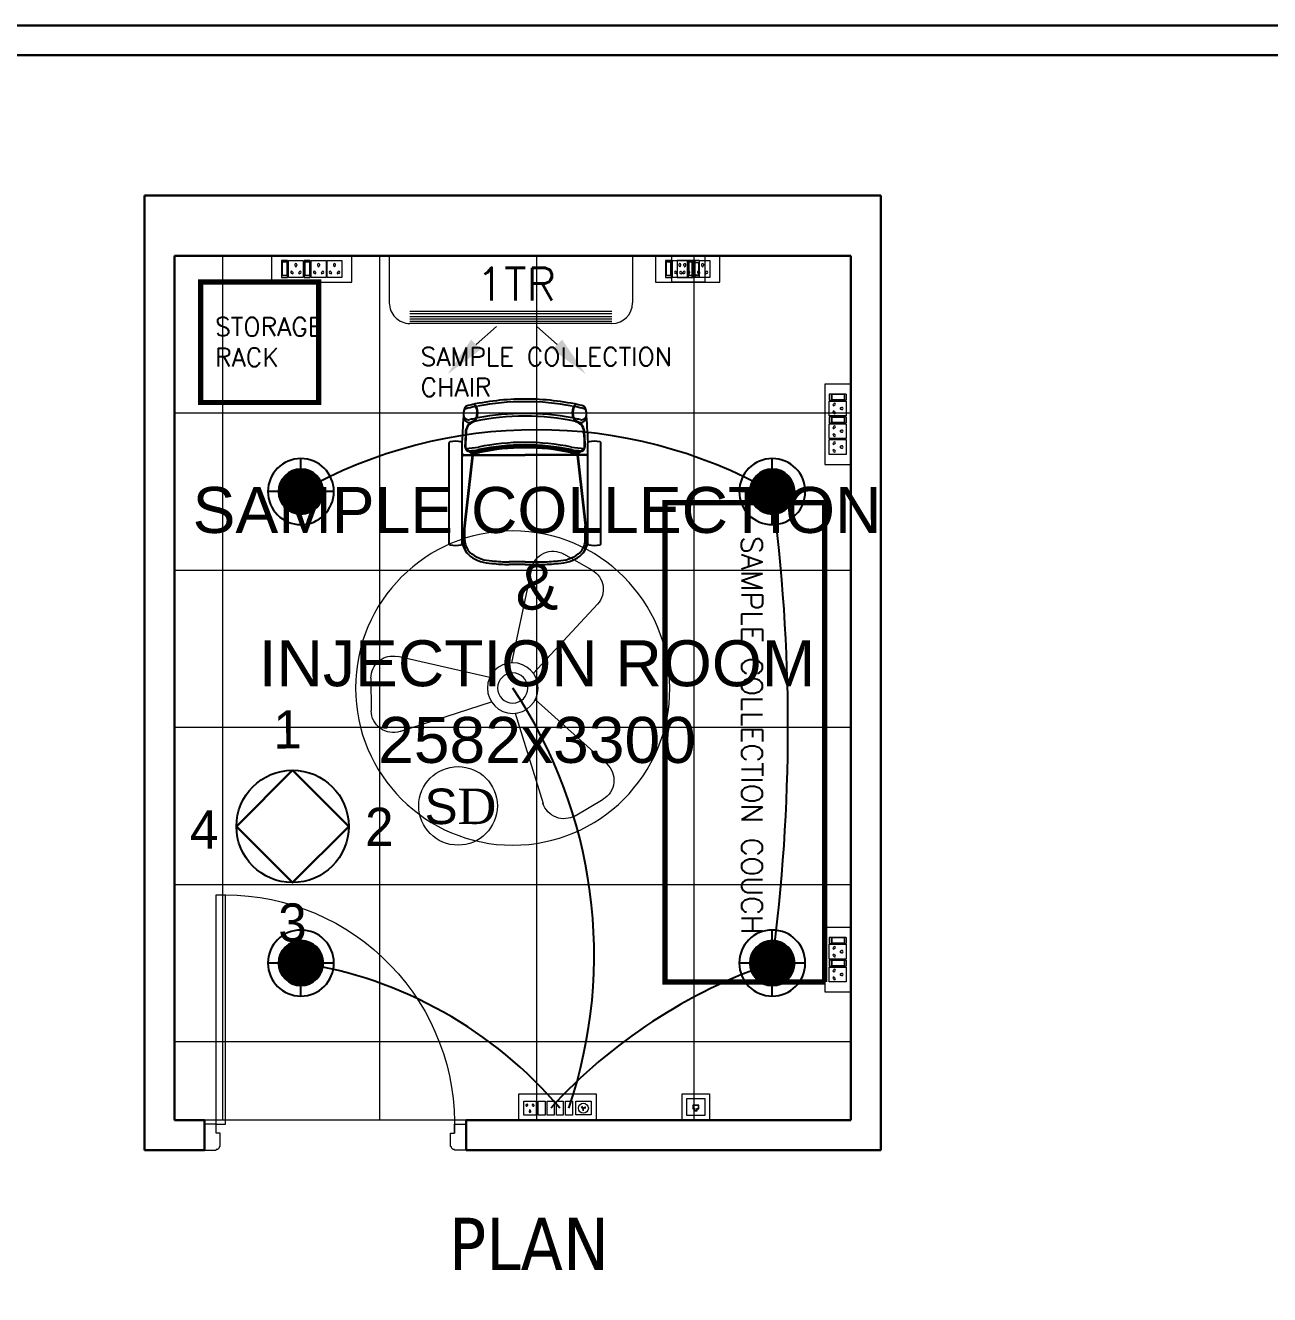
# Model space of a CAD drawing. Header units: millimetres. Extents: x 3552052 to 4144896, y -707811 to -630695.
# Drawn here: x 3852617 to 3857368, y -687524 to -682678 of the extents above; entities that cross this region are included whole.
import ezdxf

# ---------------------------------------------------------------- set-up
doc = ezdxf.new("R2010")
doc.units = ezdxf.units.MM
doc.header["$LTSCALE"] = 6
doc.header["$MEASUREMENT"] = 0
doc.linetypes.add('HIDDEN', pattern=[0.375, 0.25, -0.125])
doc.layers.get('0').update_dxf_attribs({"linetype": 'CONTINUOUS', "lineweight": 0})
for name, color, linetype, lineweight in [('DIM', 7, 'CONTINUOUS', 0), ('DOOR', 44, 'CONTINUOUS', 0), ('ELE-1200MM CEILINGFAN', 6, 'CONTINUOUS', 0), ('ELE-12W LED', 1, 'CONTINUOUS', 0), ('ELE-12W UPS LIGHT', 3, 'CONTINUOUS', 0), ('ELE-2NOS OF 6-16 RAW POWER SOCKET', 1, 'CONTINUOUS', 0), ('ELE-3NOS 6-16A POWER SOCKET', 5, 'CONTINUOUS', 0), ('ELE-4M RAW P.SB', 40, 'CONTINUOUS', 0), ('ELE-4M UPS P.SB', 3, 'CONTINUOUS', 0), ('ELE-6M RAW P.SB', 40, 'HIDDEN', 0), ('ELE.LAN POINT', 3, 'CONTINUOUS', 0), ('EQP', 6, 'CONTINUOUS', 0), ('FA-BELOW SMOKE DERECTOR', 1, 'CONTINUOUS', 0), ('HVAC_HI_WALL_1TR', 1, 'CONTINUOUS', 0), ('M HVAC HIGH WALL UNIT', 3, 'CONTINUOUS', 0), ('MEP_HVAC_TEXT', 7, 'CONTINUOUS', 0), ('WALL', 8, 'CONTINUOUS', 0)]:
    doc.layers.add(name, color=color, linetype=linetype, lineweight=lineweight)
doc.layers.add('ELE-6A AC SOCKET', color=7, linetype='CONTINUOUS', lineweight=0, true_color=0x00ceb6)
doc.layers.add('ELE-LIGHTING WIRING', color=7, linetype='CONTINUOUS', lineweight=0, true_color=0x63d7b6)
doc.styles.add('Annotation', font='tahoma.ttf')
doc.styles.add('ARIAL', font='arial.ttf')
doc.styles.add('PDF Times New Roman', font='times.ttf')
doc.styles.get("Standard").update_dxf_attribs({"font": 'SIMPLEX'})
doc.styles.add('VERDANA', font='verdana.ttf')

# ---------------------------------------------------------------- blocks, each defined once
blk = doc.blocks.new('FFGFG77')
at = {"layer": 'ELE-4M UPS P.SB', "color": 251, "linetype": 'ByBlock'}
for p, q in [((3573325.5, -675532.1), (3573325.5, -678832.1)), ((3573925.5, -675532.1), (3573925.5, -678832.1)), ((3574525.5, -675532.1), (3574525.5, -678832.1)), ((3575125.5, -675532.1), (3575125.5, -678832.1)), ((3573143, -676132.1), (3575725.5, -676132.1)), ((3573143, -676732.1), (3575725.5, -676732.1)), ((3573143, -677332.1), (3575725.5, -677332.1)), ((3573143, -677932.1), (3575725.5, -677932.1)), ((3573143, -678532.1), (3575725.5, -678532.1))]:
    blk.add_line(p, q, dxfattribs=at)
blk.add_lwpolyline([(3573143, -675532.1), (3575725.5, -675532.1), (3575725.5, -678832.1), (3573143, -678832.1)], close=True, dxfattribs=at)
blk = doc.blocks.new('A$C19B8274B')
at = {"layer": 'DOOR'}
for p, q in [((-45, 925), (-80, 925)), ((-80, 50), (-80, 925)), ((-45, 50), (-45, 925)), ((-45, 50), (-80, 50)), ((-955, -50), (-955, -47.5)), ((-940, -35), (-942.5, -35)), ((-60, -35), (-57.5, -35)), ((-45, -50), (-45, -47.5))]:
    blk.add_line(p, q, dxfattribs=at)
for points in [[(-940, 15), (-955, 15), (-955, 50), (-1000, 50), (-1000, -50), (-955, -50)], [(-60, 15), (-45, 15), (-45, 50), (0, 50), (0, -50), (-45, -50)], [(-940, -35), (-940, 15)], [(-60, -35), (-60, 15)]]:
    blk.add_lwpolyline(points, dxfattribs=at)
at = {"layer": 'DOOR', "color": 145}
blk.add_arc((-80, 50), 875, 90, 182.2924, dxfattribs=at)
at = {"layer": 'DOOR'}
for centre, start, end in [((-955, -35), 270, 0), ((-45, -35), 180, 270)]:
    blk.add_arc(centre, 12.5, start, end, dxfattribs=at)
blk = doc.blocks.new('DFGG')
at = {"layer": 'ELE-4M RAW P.SB', "color": 40, "ltscale": 10}
for p, q in [((3584873.2, -679064.5), (3584919.4, -679064.5)), ((3584873.2, -679117.2), (3584873.2, -679064.5)), ((3584919.4, -679064.5), (3584919.4, -679117.2)), ((3584690.5, -679090.2), (3584683, -679091.7)), ((3584684.4, -679095.5), (3584690.9, -679091.3)), ((3584692, -679080.7), (3584692.3, -679088.5)), ((3584693.4, -679092), (3584698.4, -679097.8)), ((3584693.5, -679088.6), (3584695.9, -679081.4)), ((3584701, -679094.7), (3584694, -679091.1)), ((3584919.4, -679117.2), (3584873.2, -679117.2))]:
    blk.add_line(p, q, dxfattribs=at)
for points in [[(3584939.4, -679144.9), (3584643.2, -679144.9), (3584643.2, -679044.9), (3584939.4, -679044.9)], [(3584721.1, -679117.6), (3584663.1, -679117.6), (3584663.1, -679064.8), (3584721.1, -679064.8)], [(3584760.8, -679117.2), (3584734.4, -679117.2), (3584734.4, -679064.5), (3584760.8, -679064.5)], [(3584830.2, -679117.2), (3584803.8, -679117.2), (3584803.8, -679064.5), (3584830.2, -679064.5)], [(3584864.9, -679117.2), (3584838.5, -679117.2), (3584838.5, -679064.5), (3584864.9, -679064.5)]]:
    blk.add_lwpolyline(points, close=True, dxfattribs=at)
for radius in [19.1, 1.78]:
    blk.add_circle((3584692.4, -679090.3), radius, dxfattribs=at)
for centre, radius, start, end in [((3584883.1, -679101.2), 3.1, 5.2689, 272.51), ((3584885.5, -679103.3), 2.5, 202.6838, 75.0951), ((3584896.3, -679077.8), 3.6, 307.1584, 232.8416), ((3584896.3, -679081.4), 2.29, 161.4031, 18.5969), ((3584907, -679103.3), 2.5, 104.9049, 337.3162), ((3584909.5, -679101.2), 3.1, 267.49, 174.7311)]:
    blk.add_arc(centre, radius, start, end, dxfattribs=at)
at = {"layer": 'ELE-6M RAW P.SB', "color": 3, "linetype": 'ByBlock'}
blk.add_lwpolyline([(3584795.5, -679117.2), (3584769.1, -679117.2), (3584769.1, -679064.5), (3584795.5, -679064.5)], close=True, dxfattribs=at)
blk = doc.blocks.new('Voice')
at = {"layer": 'ELE.LAN POINT', "color": 6}
for points in [[(0, -31.8), (127.9, -31.8), (127.9, 92), (0, 92)], [(21.9, -10), (106, -10), (106, 70.1), (21.9, 70.1)], [(77.3, 21.4), (69.7, 21.4), (69.7, 11.7), (58.1, 11.7), (58.1, 21.4), (50.6, 21.4), (50.6, 38.7), (77.3, 38.7)], [(75.9, 22.8), (68.4, 22.8), (68.4, 13), (59.5, 13), (59.5, 22.8), (52, 22.8), (52, 37.4), (75.9, 37.4)]]:
    blk.add_lwpolyline(points, close=True, dxfattribs=at)
blk = doc.blocks.new('RTUH 6U')
at = {"layer": 'ELE-2NOS OF 6-16 RAW POWER SOCKET', "color": 30, "lineweight": 0, "ltscale": 300}
for p, q in [((-311.5, -26.5), (-226.5, -26.5)), ((-311.5, -123.5), (-311.5, -26.5)), ((-226.5, -26.5), (-226.5, -123.5)), ((-187.1, -26.5), (-220.9, -26.5)), ((-220.9, -26.5), (-220.9, -123.5)), ((-189.9, -37), (-218, -37)), ((-218, -37), (-218, -113)), ((-189.9, -40.4), (-218, -40.4)), ((-189.9, -113), (-189.9, -37)), ((-187.1, -123.5), (-187.1, -26.5)), ((-187.1, -123.5), (-187.1, -26.5)), ((-181.4, -123.5), (-181.4, -26.5)), ((-181.4, -26.5), (-96.4, -26.5)), ((-96.4, -26.5), (-96.4, -123.5)), ((-57, -26.5), (-90.8, -26.5)), ((-90.8, -26.5), (-90.8, -123.5)), ((-59.8, -37), (-88, -37)), ((-88, -37), (-88, -113)), ((-59.8, -40.4), (-88, -40.4)), ((-59.8, -113), (-59.8, -37)), ((-57, -123.5), (-57, -26.5)), ((-57, -123.5), (-57, -26.5)), ((-226.5, -123.5), (-311.5, -123.5)), ((-187.1, -123.5), (-220.9, -123.5)), ((-220.9, -123.5), (-187.1, -123.5)), ((-218, -113), (-189.9, -113)), ((-96.4, -123.5), (-181.4, -123.5)), ((-57, -123.5), (-90.8, -123.5)), ((-90.8, -123.5), (-57, -123.5)), ((-88, -113), (-59.8, -113))]:
    blk.add_line(p, q, dxfattribs=at)
blk.add_lwpolyline([(0, 0), (-368.5, 0), (-368.5, -150), (0, -150)], close=True, dxfattribs=at)
for centre, radius, start, end in [((-293.2, -56.1), 5.7, 87.48997, 354.73109), ((-288.7, -52.1), 4.6, 284.90486, 157.31619), ((-249.3, -52.1), 4.6, 22.68381, 255.09514), ((-244.8, -56.1), 5.7, 185.26891, 92.51003), ((-163.1, -56.1), 5.7, 87.48997, 354.73109), ((-158.6, -52.1), 4.6, 284.90486, 157.31619), ((-119.2, -52.1), 4.6, 22.68381, 255.09514), ((-114.7, -56.1), 5.7, 185.26891, 92.51003), ((-269, -99), 6.62, 127.15837, 52.84163), ((-269, -92.3), 4.22, 341.40312, 198.59688), ((-138.9, -99), 6.62, 127.15837, 52.84163), ((-138.9, -92.3), 4.22, 341.40312, 198.59688)]:
    blk.add_arc(centre, radius, start, end, dxfattribs=at)
blk = doc.blocks.new('543WYH')
at = {"layer": 'ELE-2NOS OF 6-16 RAW POWER SOCKET', "color": 30, "linetype": 'ByBlock', "lineweight": 0}
for p, q in [((-123.5, -57), (-123.5, -90.8)), ((-26.5, -57), (-123.5, -57)), ((-26.5, -57), (-123.5, -57)), ((-113, -59.8), (-113, -88)), ((-37, -59.8), (-113, -59.8)), ((-109.6, -59.8), (-109.6, -88)), ((-37, -88), (-37, -59.8)), ((-26.5, -57), (-26.5, -90.8)), ((-26.5, -90.8), (-26.5, -57)), ((-123.5, -90.8), (-26.5, -90.8)), ((-123.5, -96.4), (-26.5, -96.4)), ((-123.5, -181.4), (-123.5, -96.4)), ((-113, -88), (-37, -88)), ((-26.5, -96.4), (-26.5, -181.4)), ((-26.5, -181.4), (-123.5, -181.4)), ((-123.5, -187.1), (-123.5, -220.9)), ((-26.5, -187.1), (-123.5, -187.1)), ((-26.5, -187.1), (-123.5, -187.1)), ((-113, -189.9), (-113, -218)), ((-37, -189.9), (-113, -189.9)), ((-113, -218), (-37, -218)), ((-109.6, -189.9), (-109.6, -218)), ((-37, -218), (-37, -189.9)), ((-26.5, -187.1), (-26.5, -220.9)), ((-26.5, -220.9), (-26.5, -187.1)), ((-123.5, -220.9), (-26.5, -220.9)), ((-123.5, -311.5), (-123.5, -226.5)), ((-123.5, -226.5), (-26.5, -226.5)), ((-26.5, -226.5), (-26.5, -311.5)), ((-26.5, -311.5), (-123.5, -311.5)), ((-123.5, -402.2), (-123.5, -317.1)), ((-123.5, -317.1), (-26.5, -317.1)), ((-26.5, -317.1), (-26.5, -402.2)), ((-26.5, -402.2), (-123.5, -402.2))]:
    blk.add_line(p, q, dxfattribs=at)
blk.add_lwpolyline([(-150, 0), (-150, -459.1), (0, -459.1), (0, 0)], close=True, dxfattribs=at)
for centre, radius, start, end in [((-97.9, -119.2), 4.6, 112.68381, 345.09514), ((-93.9, -114.7), 5.7, 275.26891, 182.51003), ((-57.7, -138.9), 4.22, 71.40312, 288.59688), ((-51, -138.9), 6.62, 217.15837, 142.84163), ((-97.9, -158.6), 4.6, 14.90486, 247.31619), ((-93.9, -163.1), 5.7, 177.48997, 84.73109), ((-97.9, -249.3), 4.6, 112.68381, 345.09514), ((-97.9, -288.7), 4.6, 14.90486, 247.31619), ((-93.9, -244.8), 5.7, 275.26891, 182.51003), ((-93.9, -293.2), 5.7, 177.48997, 84.73109), ((-57.7, -269), 4.22, 71.40312, 288.59688), ((-51, -269), 6.62, 217.15837, 142.84163), ((-97.9, -339.9), 4.6, 112.68381, 345.09514), ((-93.9, -335.4), 5.7, 275.26891, 182.51003), ((-57.7, -359.7), 4.22, 71.40312, 288.59688), ((-51, -359.7), 6.62, 217.15837, 142.84163), ((-97.9, -379.4), 4.6, 14.90486, 247.31619), ((-93.9, -383.9), 5.7, 177.48997, 84.73109)]:
    blk.add_arc(centre, radius, start, end, dxfattribs=at)
blk = doc.blocks.new('HI WALL SPLIT AC UNIT 1TR')
at = {"layer": 'M HVAC HIGH WALL UNIT', "color": 1, "lineweight": 5}
for p, q in [((1294404.3, -128752), (1294404.3, -129681)), ((1294404.3, -128752), (1294583.6, -128752)), ((1294662.3, -128830.7), (1294662.3, -129602.2)), ((1294404.3, -129681), (1294583.6, -129681))]:
    blk.add_line(p, q, dxfattribs=at)
at = {"layer": 'M HVAC HIGH WALL UNIT', "color": 8, "lineweight": 5}
for p, q in [((1294616.1, -128830.7), (1294616.1, -129602.2)), ((1294625.4, -128830.7), (1294625.4, -129602.2)), ((1294636.9, -128830.7), (1294636.9, -129602.2)), ((1294646.2, -128830.7), (1294646.2, -129602.2)), ((1294655.4, -128830.7), (1294655.4, -129602.2))]:
    blk.add_line(p, q, dxfattribs=at)
at = {"layer": 'M HVAC HIGH WALL UNIT', "color": 7, "lineweight": 5}
for p, q in [((1294742.7, -129039.8), (1294673.6, -129117.4)), ((1294742.7, -129349.7), (1294673.6, -129272.1))]:
    blk.add_line(p, q, dxfattribs=at)
at = {"layer": 'M HVAC HIGH WALL UNIT', "color": 1, "lineweight": 5}
for centre, start, end in [((1294583.6, -128830.7), 0, 90), ((1294583.6, -129602.2), 270, 0)]:
    blk.add_arc(centre, 78.8, start, end, dxfattribs=at)
at = {"layer": 'M HVAC HIGH WALL UNIT', "color": 7, "lineweight": 5}
for points in [[(1294760.9, -129058.7), (1294724.5, -129020.9), (1294856.2, -128930.6)], [(1294760.9, -129330.8), (1294724.5, -129368.6), (1294856.2, -129458.9)]]:
    blk.add_solid(points, dxfattribs=at)
blk = doc.blocks.new('EQ2WE')
at = {"layer": 'ELE-6A AC SOCKET', "lineweight": 0}
for p, q in [((-98.7, 169.5), (-215.4, 169.5)), ((-215.4, 169.5), (-215.4, 36.3)), ((-98.7, 36.3), (-98.7, 169.5)), ((-91, 36.3), (-91, 169.5)), ((-91, 169.5), (-44.6, 169.5)), ((-44.6, 169.5), (-91, 169.5)), ((-87.1, 50.8), (-87.1, 155)), ((-87.1, 155), (-48.5, 155)), ((-48.5, 155), (-48.5, 50.8)), ((-44.6, 169.5), (-44.6, 36.3)), ((-44.6, 169.5), (-44.6, 36.3)), ((-215.4, 36.3), (-98.7, 36.3)), ((-44.6, 36.3), (-91, 36.3)), ((-48.5, 55.5), (-87.1, 55.5)), ((-48.5, 50.8), (-87.1, 50.8))]:
    blk.add_line(p, q, dxfattribs=at)
blk.add_lwpolyline([(0, 0), (-257.3, 0), (-257.3, 205.9), (0, 205.9)], close=True, dxfattribs=at)
for centre, radius, start, end in [((-157.1, 135.8), 9.08, 307.15837, 232.84163), ((-157.1, 126.7), 5.79, 161.40312, 18.59688), ((-190.3, 76.9), 7.83, 5.26891, 272.51003), ((-184.2, 71.6), 6.31, 202.68381, 75.09514), ((-130, 71.6), 6.31, 104.90486, 337.31619), ((-123.8, 76.9), 7.83, 267.48997, 174.73109)]:
    blk.add_arc(centre, radius, start, end, dxfattribs=at)
blk = doc.blocks.new('QWE')
at = {"layer": 'ELE-12W UPS LIGHT', "lineweight": 25}
h = blk.add_hatch(dxfattribs=at)
h.set_pattern_fill('ANSI31', color=8)
h.set_pattern_definition([(45, (-1135553.9097, 459369.4158), (-2.24506403, 2.24506403), [])])
edge = h.paths.add_edge_path()
edge.add_arc((0, 0), 85.7, 0, 360)
at = {"layer": 'ELE-12W UPS LIGHT', "color": 3, "lineweight": 25}
for p, q in [((0, -126.1), (0, 126.1)), ((-126.1, 0), (126.1, 0))]:
    blk.add_line(p, q, dxfattribs=at)
for radius in [126.1, 85.7]:
    blk.add_circle((0, 0), radius, dxfattribs=at)
blk = doc.blocks.new('18W LED')
at = {"layer": 'ELE-12W LED', "lineweight": 25}
h = blk.add_hatch(dxfattribs=at)
h.set_pattern_fill('ANSI31', color=252)
h.set_pattern_definition([(45, (-1135553.9097, 459369.4158), (-2.24506403, 2.24506403), [])])
edge = h.paths.add_edge_path()
edge.add_arc((0, 0), 85.7, 0, 360)
at = {"layer": 'ELE-12W LED', "color": 1, "lineweight": 25}
for p, q in [((0, -126.1), (0, 126.1)), ((-126.1, 0), (126.1, 0))]:
    blk.add_line(p, q, dxfattribs=at)
for radius in [126.1, 85.7]:
    blk.add_circle((0, 0), radius, dxfattribs=at)
blk = doc.blocks.new('SMOKE DETECTOR')
at = {"layer": 'FA-BELOW SMOKE DERECTOR', "color": 7}
blk.add_circle((931028.7, -118293.9), 166, dxfattribs=at)
at = {"layer": 'FA-BELOW SMOKE DERECTOR', "insert": (930887.1, -118373), "char_height": 150, "attachment_point": 7, "style": 'PDF Times New Roman'}
blk.add_mtext('{\\fArial|b0|i0|c0|p34;S}D', dxfattribs=at)
blk = doc.blocks.new('A$C07FB25EA')
at = {"layer": 'ELE-1200MM CEILINGFAN', "color": 3}
for p, q in [((6.53, 13.37), (9.47, 11.64)), ((0.26, 2.64), (3.17, 12.07)), ((9.84, 7.94), (2.36, 1.21)), ((-11.8, 4.55), (-2.22, 1.44)), ((-14.84, -1.03), (-14.81, 2.38)), ((-2.41, -1.1), (-12.04, -3.29)), ((1.96, -12.49), (-0.13, -2.65)), ((2.16, -1.54), (8.87, -8.78)), ((8.31, -12.34), (5.35, -14.02))]:
    blk.add_line(p, q, dxfattribs=at)
at = {"layer": 'ELE-1200MM CEILINGFAN', "color": 5, "ltscale": 10}
blk.add_circle((0, 0), 16.45, dxfattribs=at)
at = {"layer": 'ELE-1200MM CEILINGFAN', "color": 3}
for radius in [2.65, 1.58]:
    blk.add_circle((0, 0), radius, dxfattribs=at)
for centre, start, end in [((5.36, 11.38), 59.5281, 162.5229), ((8.3, 9.66), 311.9493, 59.5281), ((-12.51, 2.36), 71.9493, 179.5281), ((-12.54, -1.05), 179.5281, 282.5229), ((7.18, -10.34), 299.5281, 42.5229), ((4.21, -12.02), 191.9493, 299.5281)]:
    blk.add_arc(centre, 2.3, start, end, dxfattribs=at)

msp = doc.modelspace()

# ---------------------------------------------------------------- linework, layer by layer
at = {"color": 7, "lineweight": 30}
for points in [[(3862503.8, -682677.7), (3862503.8, -699196.8), (3851503.8, -699196.8), (3851503.8, -682677.7)], [(3862389.8, -682791.7), (3862389.8, -699082.8), (3851617.8, -699082.8), (3851617.8, -682791.7)], [(3853637.2, -685521.6), (3853422.8, -685736), (3853637.2, -685950.5), (3853851.7, -685736), (3853637.2, -685521.6)]]:
    msp.add_lwpolyline(points, close=True, dxfattribs=at)
at = {"lineweight": -3}
msp.add_circle((3853637.2, -685736), 214.4, dxfattribs=at)
at = {"layer": 'ELE-LIGHTING WIRING', "lineweight": -3}
for centre, radius, start, end in [((3854569, -686057), 1835.2, 60.6321, 119.3679), ((3848701.1, -685357.7), 6827.5, 352.42527, 7.57473), ((3852964.5, -686226.5), 1824.3, 341.2899, 33.9513), ((3856132, -688192.9), 2045.7, 108.9096, 137.5299)]:
    msp.add_arc(centre, radius, start, end, dxfattribs=at)
at = {"layer": 'ELE-LIGHTING WIRING', "color": 254, "lineweight": -3, "true_color": 0xdebad0}
msp.add_arc((3853422.4, -687857.1), 1618.3, 40.2376, 81.2319, dxfattribs=at)
at = {"layer": 'EQP', "lineweight": -3}
for p, q in [((3854234.7, -684656.6), (3854234.7, -684272.1)), ((3854284.7, -684656.6), (3854284.7, -684272.1)), ((3854284.8, -684312), (3854284.8, -684291.7)), ((3854764.7, -684656.6), (3854764.7, -684272.1)), ((3854764.7, -684312), (3854764.7, -684291.7)), ((3854814.7, -684656.6), (3854814.7, -684272.1)), ((3854323, -684318.6), (3854286.4, -684644.9)), ((3854325, -684318.6), (3854288.4, -684645)), ((3854289.8, -684317), (3854524.7, -684317)), ((3854289.8, -684318.6), (3854524.7, -684318.6)), ((3854759.7, -684317), (3854524.7, -684317)), ((3854759.7, -684318.6), (3854524.7, -684318.6)), ((3854724.4, -684318.6), (3854761.1, -684645)), ((3854726.4, -684318.6), (3854763.1, -684644.9)), ((3854294.7, -684644.4), (3854294.7, -684588.2)), ((3854754.7, -684644.4), (3854754.7, -684588.2)), ((3854524.7, -684726), (3854464.7, -684726)), ((3854524.7, -684726), (3854584.7, -684726)), ((3854524.7, -684736), (3854464.7, -684736)), ((3854524.7, -684736), (3854584.7, -684736))]:
    msp.add_line(p, q, dxfattribs=at)
at = {"layer": 'EQP', "lineweight": -3, "const_width": 20}
for points in [[(3853286.6, -683657.7), (3853736.6, -683657.7), (3853736.6, -684117.7), (3853286.6, -684117.7), (3853286.6, -683657.7)], [(3855669, -686329.7), (3855059, -686329.7), (3855059, -684499.7), (3855669, -684499.7)], [(3855669, -684499.7), (3855669, -686329.7)]]:
    msp.add_lwpolyline(points, dxfattribs=at)
at = {"layer": 'EQP', "lineweight": -3}
for centre, radius, start, end in [((3854524.7, -685070), 965.6, 90, 102.9698), ((3854524.7, -685070), 965.6, 77.0302, 90), ((3854344, -684160.9), 54.3, 158.2063, 173.0976), ((3854300.8, -684151.4), 10, 103.7008, 167.5373), ((3854311.3, -684147.8), 19, 99.7715, 158.2063), ((3854524.7, -685070), 955.6, 101.662, 103.7008), ((3854320.2, -684144.2), 20, 23.9665, 72.4562), ((3854320.2, -684144.2), 22, 23.9665, 64.2037), ((3854288, -684156.2), 54.3, 336.0335, 21.7937), ((3854288, -684156.2), 56.3, 336.0335, 21.7937), ((3854524.7, -685070), 955.6, 90, 100.8287), ((3854524.7, -685070), 955.6, 79.1713, 90), ((3854761.4, -684156.2), 56.3, 158.2063, 203.9665), ((3854761.4, -684156.2), 54.3, 158.2063, 203.9665), ((3854729.3, -684144.2), 22, 115.7963, 156.0335), ((3854729.3, -684144.2), 20, 107.5438, 156.0335), ((3854524.7, -685070), 955.6, 76.2992, 78.338), ((3854738.2, -684147.8), 19, 21.7937, 80.2285), ((3854748.7, -684151.4), 10, 12.4627, 76.2992), ((3854705.4, -684160.9), 54.3, 6.9024, 21.7937), ((3865330.6, -684798.8), 11059.2, 176.65963, 177.25844), ((3854309.6, -684163.4), 20, 176.7001, 282.6732), ((3854344, -684160.9), 54.3, 180.2568, 197.7458), ((3854312.5, -684173.5), 20.5, 191.0762, 298.3911), ((3854343.2, -684232.2), 45.7, 112.9598, 179.3754), ((3854343.2, -684232.2), 43.7, 112.9598, 179.3754), ((3854524.7, -685119.9), 960.4, 101.3962, 102.6732), ((3854313.3, -684165.3), 27.6, 296.0126, 332.0488), ((3854313.3, -684165.3), 29.6, 296.0126, 332.0488), ((3854524.7, -685119.9), 950.4, 90, 101.8107), ((3854524.7, -685119.9), 960.4, 90, 100.7756), ((3854524.7, -685119.9), 960.4, 79.2244, 90), ((3854524.7, -685119.9), 950.4, 78.1893, 90), ((3854736.2, -684165.3), 29.6, 207.9512, 243.9874), ((3854736.2, -684165.3), 27.6, 207.9512, 243.9874), ((3854524.7, -685119.9), 960.4, 77.3268, 78.6038), ((3854706.3, -684232.2), 43.7, 0.6246, 67.0402), ((3854706.3, -684232.2), 45.7, 0.6246, 67.0402), ((3854737, -684173.5), 20.5, 241.6089, 348.9238), ((3854739.8, -684163.4), 20, 257.3268, 3.2999), ((3854705.4, -684160.9), 54.3, 342.2542, 359.7432), ((3843718.9, -684798.8), 11059.2, 2.74156, 3.34037), ((3865330.6, -684798.8), 11047.6, 177.0575, 177.32766), ((3865330.6, -684798.8), 11045.6, 177.05804, 177.32766), ((3843718.9, -684798.8), 11045.6, 2.67234, 2.94196), ((3843718.9, -684798.8), 11047.6, 2.67234, 2.9425), ((3854238.7, -684272.1), 4, 104.5092, 180), ((3854259.7, -684353.3), 87.8, 75.4908, 104.5092), ((3854280.7, -684272.1), 4, 0, 75.4908), ((3854314.9, -684284.7), 20, 177.3277, 249.244), ((3854314.9, -684284.7), 18, 177.3277, 249.244), ((3854288, -683949.5), 343.3, 271.8031, 279.9427), ((3854288, -683949.5), 353.3, 273.59, 279.9427), ((3854522.2, -685133.5), 863.7, 89.8322, 101.7054), ((3854522.2, -685133.5), 853.7, 89.8322, 101.7054), ((3854522.2, -685133.5), 848.7, 89.8322, 101.7054), ((3854522.2, -685133.5), 845.7, 89.8308, 101.7054), ((3854522.2, -685133.5), 842.7, 89.83, 101.7054), ((3854522.2, -685133.5), 863.7, 89.8322, 89.8341), ((3854527.2, -685133.5), 863.7, 78.2946, 90.1678), ((3854527.2, -685133.5), 853.7, 78.2946, 90.1678), ((3854527.2, -685133.5), 845.7, 78.2946, 90.1692), ((3854527.2, -685133.5), 842.7, 78.2946, 90.17), ((3854527.2, -685133.5), 848.7, 78.2946, 90.1678), ((3854761.5, -683949.5), 353.3, 260.0573, 266.41), ((3854761.5, -683949.5), 343.3, 260.0573, 268.1969), ((3854734.5, -684284.7), 18, 290.756, 2.6723), ((3854734.5, -684284.7), 20, 290.756, 2.6723), ((3854768.7, -684272.1), 4, 104.5092, 180), ((3854789.7, -684353.3), 87.8, 75.4908, 104.5092), ((3854810.7, -684272.1), 4, 0, 75.4908), ((3854289.7, -684323.6), 5, 90, 180), ((3854289.8, -684312), 5, 180, 270), ((3854297.7, -684330.2), 28.7, 27.3208, 69.244), ((3854297.7, -684330.2), 30.7, 27.3208, 69.244), ((3854288, -683949.5), 358.3, 274.6967, 279.9427), ((3854288, -683949.5), 361.3, 275.1195, 279.9427), ((3854288, -683949.5), 364.3, 275.4393, 279.9427), ((3854761.5, -683949.5), 364.3, 260.0573, 264.5607), ((3854761.5, -683949.5), 361.3, 260.0573, 264.8805), ((3854761.5, -683949.5), 358.3, 260.0573, 265.3033), ((3854751.8, -684330.2), 30.7, 110.756, 152.6792), ((3854751.8, -684330.2), 28.7, 110.756, 152.6792), ((3854759.7, -684312), 5, 270, 0), ((3854759.7, -684323.6), 5, 0, 90), ((3854238.7, -684656.6), 4, 180, 255.4908), ((3854259.7, -684575.5), 87.8, 255.4908, 284.5092), ((3854280.7, -684656.6), 4, 284.5092, 0), ((3854364.6, -684640.9), 80, 182.6869, 232.0255), ((3854287.4, -684645), 1, 173.587, 181.5176), ((3854367, -684642.9), 80.6, 181.5176, 216.5028), ((3854371.1, -684645), 82.7, 180.0919, 213.9655), ((3854364.6, -684640.9), 70, 182.6869, 232.0255), ((3854684.8, -684640.9), 70, 307.9745, 357.3131), ((3854684.8, -684640.9), 80, 307.9745, 357.3131), ((3854678.4, -684645), 82.7, 326.0345, 359.9081), ((3854682.5, -684642.9), 80.6, 323.4972, 358.4824), ((3854762.1, -684645), 1, 358.4824, 6.413), ((3854768.7, -684656.6), 4, 180, 255.4908), ((3854789.7, -684575.5), 87.8, 255.4908, 284.5092), ((3854810.7, -684656.6), 4, 284.5092, 0), ((3854402, -684584.4), 147.6, 234.1023, 268.5404), ((3854402, -684584.4), 137.6, 234.1023, 268.5404), ((3854468.3, -684121.6), 614.4, 263.4499, 269.6664), ((3854468.3, -684121.6), 604.4, 263.4499, 269.6664), ((3854581.2, -684121.6), 604.4, 270.3336, 276.5501), ((3854581.2, -684121.6), 614.4, 270.3336, 276.5501), ((3854647.5, -684584.4), 137.6, 271.4596, 305.8977), ((3854647.5, -684584.4), 147.6, 271.4596, 305.8977)]:
    msp.add_arc(centre, radius, start, end, dxfattribs=at)
at = {"layer": 'WALL', "color": 7, "lineweight": 30}
for p, q in [((3853071.6, -686972.7), (3853071.6, -683327.7)), ((3855884, -683327.7), (3853071.6, -683327.7)), ((3855884, -686972.7), (3855884, -683327.7)), ((3853186.6, -686857.7), (3853186.6, -683557.7)), ((3855769, -683557.7), (3853186.6, -683557.7)), ((3855769, -686857.7), (3855769, -683557.7)), ((3853300.6, -686857.7), (3853186.6, -686857.7)), ((3853300.6, -686857.7), (3853300.6, -686972.7)), ((3855769, -686857.7), (3854300.6, -686857.7)), ((3854300.6, -686857.7), (3854300.6, -686972.7)), ((3853300.6, -686972.7), (3853071.6, -686972.7)), ((3855884, -686972.7), (3854300.6, -686972.7))]:
    msp.add_line(p, q, dxfattribs=at)

# ---------------------------------------------------------------- block references
at = {"layer": 'DOOR', "color": 251, "lineweight": -3, "xscale": -1}
msp.add_blockref('A$C19B8274B', (3853300.6, -686922.7), dxfattribs=at)
at = {"layer": 'ELE-1200MM CEILINGFAN', "color": 7, "lineweight": 30, "ltscale": 8, "xscale": -36.47592107175105, "yscale": 36.47592107175105, "zscale": 36.47592107175105, "rotation": 180}
msp.add_blockref('A$C07FB25EA', (3854477.8, -685207.7), dxfattribs=at)
at = {"layer": 'ELE-12W LED', "color": 6, "lineweight": -3, "xscale": -1}
for p in [(3853669, -684457.7), (3855469, -684457.7), (3855469, -686257.7)]:
    msp.add_blockref('18W LED', p, dxfattribs=at)
at = {"layer": 'ELE-12W UPS LIGHT', "lineweight": -3, "xscale": -1}
msp.add_blockref('QWE', (3853669, -686257.7), dxfattribs=at)
at = {"layer": 'ELE-2NOS OF 6-16 RAW POWER SOCKET', "color": 3, "lineweight": -3, "xscale": 0.6666669986440074, "yscale": 0.6666669986440074, "zscale": 0.6666669986440074}
for p, rotation in [((3855023.4, -683657.7), 179.9999999999999), ((3855669, -686122), 89.9999999999999)]:
    msp.add_blockref('RTUH 6U', p, dxfattribs=dict(at, rotation=rotation))
at = {"layer": 'ELE-3NOS 6-16A POWER SOCKET', "color": 254, "lineweight": -3, "true_color": 0xdebad0, "xscale": 0.6666666666666666, "yscale": 0.6666666666666666, "zscale": 0.6666666666666666, "rotation": 90}
msp.add_blockref('543WYH', (3853557.3, -683557.7), dxfattribs=at)
at = {"layer": 'ELE-3NOS 6-16A POWER SOCKET', "color": 254, "lineweight": -3, "true_color": 0xdebad0, "xscale": 0.6666666666666666, "yscale": 0.6666666666666666, "zscale": 0.6666666666666666}
msp.add_blockref('543WYH', (3855769, -684047.7), dxfattribs=at)
at = {"layer": 'ELE-4M UPS P.SB', "color": 0, "lineweight": -3}
msp.add_blockref('FFGFG77', (280043.5, -8025.5), dxfattribs=at)
at = {"layer": 'ELE-4M UPS P.SB', "color": 0, "lineweight": -3, "rotation": 180}
msp.add_blockref('DFGG', (7439440, -1365902.5), dxfattribs=at)
at = {"layer": 'ELE-6A AC SOCKET', "color": 254, "lineweight": -3, "true_color": 0xdebad0, "xscale": 0.4891628617315313, "yscale": 0.4891628617315313, "zscale": 0.4891628617315313}
msp.add_blockref('EQ2WE', (3855211.4, -683658.5), dxfattribs=at)
at = {"layer": 'ELE.LAN POINT', "color": 7, "lineweight": 30, "xscale": -0.8135966191344682, "yscale": 0.8135966191344682, "zscale": 0.8135966191344682, "rotation": 359.9999999999999}
msp.add_blockref('Voice', (3855229, -686831.8), dxfattribs=at)
at = {"layer": 'FA-BELOW SMOKE DERECTOR', "color": 6, "lineweight": -3, "xscale": 0.9035551315104862, "yscale": 0.9035551315104862, "zscale": 0.9035551315104862}
msp.add_blockref('SMOKE DETECTOR', (3013033.3, -578772.6), dxfattribs=at)
at = {"layer": 'HVAC_HI_WALL_1TR', "lineweight": -3, "rotation": 269.9935877759083}
msp.add_blockref('HI WALL SPLIT AC UNIT 1TR', (3983832.4, 610832.1), dxfattribs=at)

# ---------------------------------------------------------------- texts
at = {"lineweight": -3, "ltscale": 0.1, "char_height": 136.805, "width": 184.566, "attachment_point": 5, "rotation": 0.1103}
for s, insert in [('\\pxqc;{\\F.shx.shx;\\H1.0669x;1}', (3853617.9, -685365.6)), ('\\pxqc;{\\F.shx.shx.shx.shx;\\H1.0669x;4}', (3853299.5, -685747.5)), ('\\pxqc;{\\F.shx.shx.shx;\\H1.0669x;2}', (3853968.4, -685737.7)), ('\\pxqc;{\\F.shx.shx.shx.shx;\\H1.0669x;3}', (3853636.7, -686104))]:
    msp.add_mtext(s, dxfattribs=dict(at, insert=insert))
at = {"lineweight": -3, "insert": (3856932.2, -687230.3), "char_height": 200, "width": 2697.906, "attachment_point": 3, "style": 'Annotation'}
msp.add_mtext('\\pxql;PLAN', dxfattribs=at)
at = {"layer": 'DIM', "color": 7, "lineweight": -3, "insert": (3854570.5, -684968.1), "char_height": 175.567, "width": 2637.717, "attachment_point": 5, "style": 'ARIAL'}
msp.add_mtext('SAMPLE COLLECTION \\P&\\PINJECTION ROOM\\P2582x3300', dxfattribs=at)
at = {"layer": 'MEP_HVAC_TEXT', "color": 0, "lineweight": -3, "insert": (3854643.5, -683603.3), "char_height": 125, "attachment_point": 3, "rotation": 359.9931, "style": 'VERDANA'}
msp.add_mtext_dynamic_manual_height_columns('{\\Fromans|c0;\\C256;1TR}', width=1718.699, gutter_width=750, heights=[0], dxfattribs=at)
at = {"layer": 'MEP_HVAC_TEXT', "lineweight": -3, "char_height": 70, "attachment_point": 1}
for s, width, insert in [('STORAGE RACK', 349.83, (3853341.2, -683793.2)), ('SAMPLE COLLECTION \\PCHAIR', 1115.049, (3854126.1, -683907.7))]:
    msp.add_mtext_dynamic_manual_height_columns(s, width=width, gutter_width=10, heights=[0], dxfattribs=dict(at, insert=insert))
at = {"layer": 'MEP_HVAC_TEXT', "lineweight": -3, "insert": (3855431.7, -684627.2), "char_height": 80, "attachment_point": 1, "rotation": 270}
msp.add_mtext_dynamic_manual_height_columns('SAMPLE COLLECTION COUCH', width=1832.129, gutter_width=10, heights=[0], dxfattribs=at)

doc.saveas('drawing.dxf')
